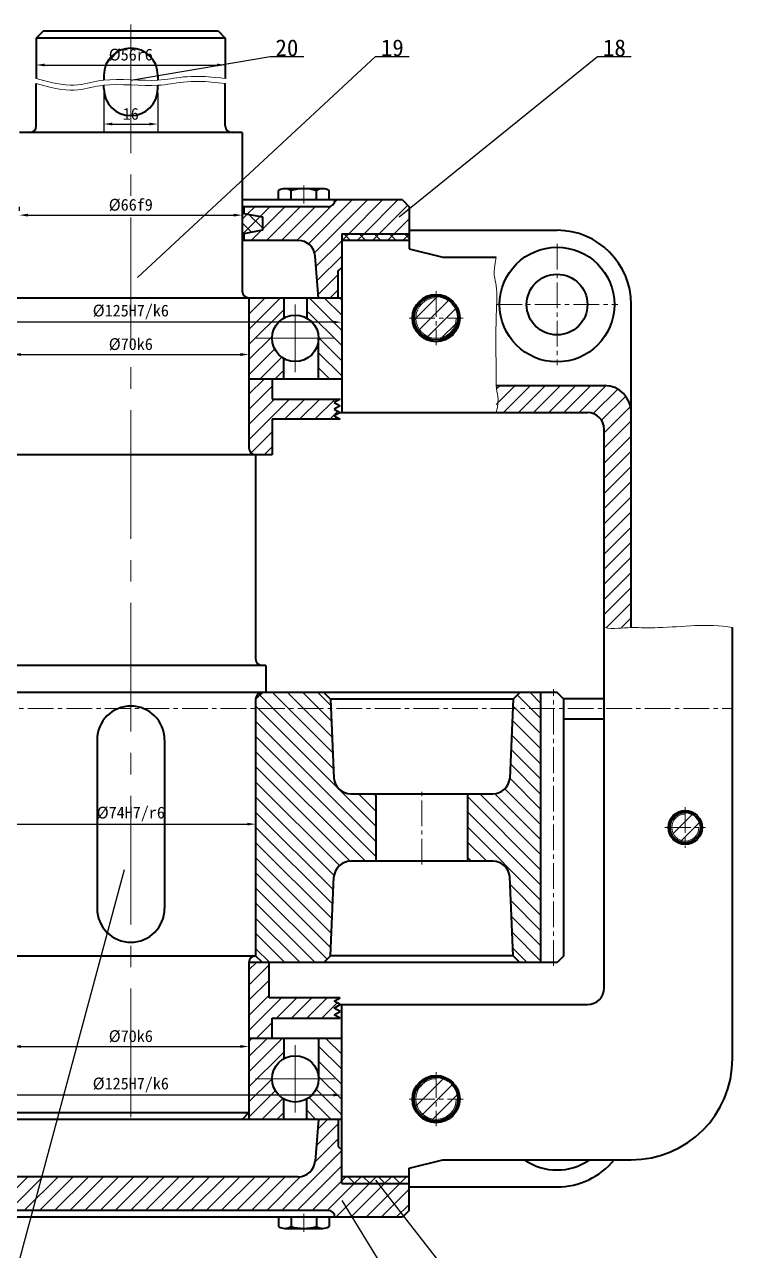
# Model space of a CAD drawing. Header units: millimetres. Extents: x -20 to 821, y -20 to 574.
# Drawn here: x 304.8 to 409.7, y 76.4 to 258.1 of the extents above; entities that cross this region are included whole.
import ezdxf
from ezdxf.enums import TextEntityAlignment as Align

# ---------------------------------------------------------------- set-up
doc = ezdxf.new("R2010")
doc.units = ezdxf.units.MM
doc.linetypes.add('CENTER2', pattern=[28.575000000000003, 19.05, -3.175, 3.175, -3.175])
for name, color, linetype, lineweight in [('中心线', 1, 'CENTER2', 20), ('剖面线', 4, 'Continuous', 20), ('尺寸', 3, 'Continuous', 20), ('文字', 7, 'Continuous', 20), ('标注', 7, 'Continuous', 20), ('粗实线', 7, 'Continuous', 40), ('细实线', 7, 'Continuous', 20)]:
    doc.layers.add(name, color=color, linetype=linetype, lineweight=lineweight)
doc.styles.add('SongTi', font='', dxfattribs={"height": 2.5})
doc.styles.get('SongTi').set_extended_font_data('SimSun', bold=True)
doc.dimstyles.new('ISO-25', dxfattribs={"dimtxt": 2.5, "dimasz": 2.5, "dimexe": 1.25, "dimexo": 0.625, "dimtad": 1, "dimdsep": 46, "dimtxsty": 'Standard', "dimcen": 2.5, "dimadec": 0, "dimazin": 0, "dimtfac": 1, "dimtmove": 0, "dimatfit": 3, "dimfxl": 1, "dimarcsym": 0})
pattern_1 = [(135, (0, 0), (-1.122532015133644, -1.122532015133644), [])]
pattern_2 = [(45, (0, 0), (-1.122532015133644, 1.122532015133644), []), (135, (0, 0), (-1.122532015133644, -1.122532015133644), [])]
pattern_3 = [(45, (0, 0), (-1.122532015133644, 1.122532015133644), [])]

# ---------------------------------------------------------------- blocks, each defined once
blk = doc.blocks.new('*D6')
at = {"layer": 'Defpoints', "color": 0, "linetype": 'Continuous'}
for p in [(306.53, 256.122), (334.53, 256.122), (334.53, 252.122)]:
    blk.add_point(p, dxfattribs=at)
at = {"layer": '尺寸', "color": 0, "linetype": 'Continuous', "lineweight": -2}
for p, q in [((306.53, 255.497), (306.53, 250.872)), ((334.53, 255.497), (334.53, 250.872)), ((307.78, 252.122), (333.28, 252.122))]:
    blk.add_line(p, q, dxfattribs=at)
at = {"layer": '尺寸', "color": 0, "linetype": 'Continuous'}
for points in [[(307.78, 252.3303333333334), (307.78, 251.9136666666667), (306.53, 252.122)], [(333.28, 252.3303333333334), (333.28, 251.9136666666667), (334.53, 252.122)]]:
    blk.add_solid(points, dxfattribs=at)
at = {"layer": '尺寸', "color": 0, "linetype": 'Continuous', "lineweight": 20, "insert": (320.53, 253.622), "char_height": 1.75, "attachment_point": 5}
blk.add_mtext('\\A3;%%C56r6', dxfattribs=at)
blk = doc.blocks.new('*D7')
at = {"layer": 'Defpoints', "color": 0, "linetype": 'Continuous'}
for p in [(316.53, 248.622), (324.53, 248.622), (324.53, 243.372)]:
    blk.add_point(p, dxfattribs=at)
at = {"layer": '尺寸', "color": 0, "linetype": 'Continuous', "lineweight": -2}
for p, q in [((316.53, 247.997), (316.53, 242.122)), ((324.53, 247.997), (324.53, 242.122)), ((317.78, 243.372), (323.28, 243.372))]:
    blk.add_line(p, q, dxfattribs=at)
at = {"layer": '尺寸', "color": 0, "linetype": 'Continuous'}
for points in [[(317.78, 243.5803333333334), (317.78, 243.1636666666667), (316.53, 243.372)], [(323.28, 243.5803333333334), (323.28, 243.1636666666667), (324.53, 243.372)]]:
    blk.add_solid(points, dxfattribs=at)
at = {"layer": '尺寸', "color": 0, "linetype": 'Continuous', "lineweight": 20, "insert": (320.53, 244.872), "char_height": 1.75, "attachment_point": 5}
blk.add_mtext('\\A3;16', dxfattribs=at)
blk = doc.blocks.new('*D8')
at = {"layer": 'Defpoints', "color": 0, "linetype": 'Continuous'}
for p in [(304.03, 229.872), (337.03, 229.872), (337.03, 229.872)]:
    blk.add_point(p, dxfattribs=at)
at = {"layer": '尺寸', "color": 0, "linetype": 'Continuous', "lineweight": -2}
for p, q in [((304.03, 230.497), (304.03, 231.122)), ((337.03, 230.497), (337.03, 231.122)), ((305.28, 229.872), (335.78, 229.872))]:
    blk.add_line(p, q, dxfattribs=at)
at = {"layer": '尺寸', "color": 0, "linetype": 'Continuous'}
for points in [[(305.28, 230.0803333333334), (305.28, 229.6636666666667), (304.03, 229.872)], [(335.78, 230.0803333333334), (335.78, 229.6636666666667), (337.03, 229.872)]]:
    blk.add_solid(points, dxfattribs=at)
at = {"layer": '尺寸', "color": 0, "linetype": 'Continuous', "lineweight": 20, "insert": (320.53, 231.372), "char_height": 1.75, "attachment_point": 5}
blk.add_mtext('\\A3;%%C66f9', dxfattribs=at)
blk = doc.blocks.new('*D9')
at = {"layer": 'Defpoints', "color": 0, "linetype": 'Continuous'}
for p in [(289.28, 214.022), (289.28, 214.022), (351.78, 214.022)]:
    blk.add_point(p, dxfattribs=at)
at = {"layer": '尺寸', "color": 0, "linetype": 'Continuous', "lineweight": -2}
for p, q in [((289.28, 214.647), (289.28, 215.272)), ((351.78, 214.647), (351.78, 215.272)), ((350.53, 214.022), (290.53, 214.022))]:
    blk.add_line(p, q, dxfattribs=at)
at = {"layer": '尺寸', "color": 0, "linetype": 'Continuous'}
for points in [[(290.53, 214.2303333333333), (290.53, 213.8136666666666), (289.28, 214.022)], [(350.53, 214.2303333333333), (350.53, 213.8136666666666), (351.78, 214.022)]]:
    blk.add_solid(points, dxfattribs=at)
at = {"layer": '尺寸', "color": 0, "linetype": 'Continuous', "lineweight": 20, "insert": (320.53, 215.522), "char_height": 1.75, "attachment_point": 5}
blk.add_mtext('\\A3;%%C125H7/k6', dxfattribs=at)
blk = doc.blocks.new('*D10')
at = {"layer": 'Defpoints', "color": 0, "linetype": 'Continuous'}
for p in [(303.03, 209.222), (338.03, 209.222), (338.03, 209.222)]:
    blk.add_point(p, dxfattribs=at)
at = {"layer": '尺寸', "color": 0, "linetype": 'Continuous', "lineweight": -2}
for p, q in [((303.03, 209.847), (303.03, 210.472)), ((304.28, 209.222), (336.78, 209.222)), ((338.03, 209.847), (338.03, 210.472))]:
    blk.add_line(p, q, dxfattribs=at)
at = {"layer": '尺寸', "color": 0, "linetype": 'Continuous'}
for points in [[(304.28, 209.4303333333334), (304.28, 209.0136666666667), (303.03, 209.222)], [(336.78, 209.4303333333334), (336.78, 209.0136666666667), (338.03, 209.222)]]:
    blk.add_solid(points, dxfattribs=at)
at = {"layer": '尺寸', "color": 0, "linetype": 'Continuous', "lineweight": 20, "insert": (320.53, 210.722), "char_height": 1.75, "attachment_point": 5}
blk.add_mtext('\\A3;%%C70k6', dxfattribs=at)
blk = doc.blocks.new('*D11')
at = {"layer": 'Defpoints', "color": 0, "linetype": 'Continuous'}
for p in [(302.03, 139.622), (339.0299999999999, 139.622), (339.0299999999999, 139.622)]:
    blk.add_point(p, dxfattribs=at)
at = {"layer": '尺寸', "color": 0, "linetype": 'Continuous', "lineweight": -2}
for p, q in [((302.03, 140.247), (302.03, 140.872)), ((339.0299999999999, 140.247), (339.0299999999999, 140.872)), ((303.28, 139.622), (337.7799999999999, 139.622))]:
    blk.add_line(p, q, dxfattribs=at)
at = {"layer": '尺寸', "color": 0, "linetype": 'Continuous'}
for points in [[(303.28, 139.8303333333334), (303.28, 139.4136666666667), (302.03, 139.622)], [(337.7799999999999, 139.8303333333334), (337.7799999999999, 139.4136666666667), (339.0299999999999, 139.622)]]:
    blk.add_solid(points, dxfattribs=at)
at = {"layer": '尺寸', "color": 0, "linetype": 'Continuous', "lineweight": 20, "insert": (320.53, 141.122), "char_height": 1.75, "attachment_point": 5}
blk.add_mtext('\\A3;%%C74H7/r6', dxfattribs=at)
blk = doc.blocks.new('*D12')
at = {"layer": 'Defpoints', "color": 0, "linetype": 'Continuous'}
for p in [(289.2799999999999, 99.47200000000004), (289.2799999999999, 99.47200000000004), (351.7799999999999, 99.47200000000004)]:
    blk.add_point(p, dxfattribs=at)
at = {"layer": '尺寸', "color": 0, "linetype": 'Continuous', "lineweight": -2}
for p, q in [((289.2799999999999, 100.097), (289.2799999999999, 100.722)), ((351.7799999999999, 100.097), (351.7799999999999, 100.722)), ((350.5299999999999, 99.47200000000004), (290.5299999999999, 99.47200000000004))]:
    blk.add_line(p, q, dxfattribs=at)
at = {"layer": '尺寸', "color": 0, "linetype": 'Continuous'}
for points in [[(290.5299999999999, 99.68033333333337), (290.5299999999999, 99.26366666666671), (289.2799999999999, 99.47200000000004)], [(350.5299999999999, 99.68033333333337), (350.5299999999999, 99.26366666666671), (351.7799999999999, 99.47200000000004)]]:
    blk.add_solid(points, dxfattribs=at)
at = {"layer": '尺寸', "color": 0, "linetype": 'Continuous', "lineweight": 20, "insert": (320.5299999999999, 100.972), "char_height": 1.75, "attachment_point": 5}
blk.add_mtext('\\A3;%%C125H7/k6', dxfattribs=at)
blk = doc.blocks.new('*D13')
at = {"layer": 'Defpoints', "color": 0, "linetype": 'Continuous'}
for p in [(303.0299999999999, 106.672), (338.0299999999999, 106.672), (338.0299999999999, 106.672)]:
    blk.add_point(p, dxfattribs=at)
at = {"layer": '尺寸', "color": 0, "linetype": 'Continuous', "lineweight": -2}
for p, q in [((303.0299999999999, 107.297), (303.0299999999999, 107.922)), ((338.0299999999999, 107.297), (338.0299999999999, 107.922)), ((304.2799999999999, 106.672), (336.7799999999999, 106.672))]:
    blk.add_line(p, q, dxfattribs=at)
at = {"layer": '尺寸', "color": 0, "linetype": 'Continuous'}
for points in [[(304.2799999999999, 106.8803333333334), (304.2799999999999, 106.4636666666667), (303.0299999999999, 106.672)], [(336.7799999999999, 106.8803333333334), (336.7799999999999, 106.4636666666667), (338.0299999999999, 106.672)]]:
    blk.add_solid(points, dxfattribs=at)
at = {"layer": '尺寸', "color": 0, "linetype": 'Continuous', "lineweight": 20, "insert": (320.5299999999999, 108.172), "char_height": 1.75, "attachment_point": 5}
blk.add_mtext('\\A3;%%C70k6', dxfattribs=at)

msp = doc.modelspace()

# ---------------------------------------------------------------- hatches: boundary and pattern name
at = {"layer": '剖面线', "linetype": 'Continuous', "lineweight": 20}
h = msp.add_hatch(dxfattribs=at)
h.set_pattern_fill('ANSI31', color=4, scale=0.5, style=0)
h.set_pattern_definition(pattern_3)
edge = h.paths.add_edge_path()
edge.add_line((350.78, 232.122), (360.78, 232.122))
edge.add_line((360.78, 232.122), (361.78, 231.122))
edge.add_line((361.78, 231.122), (361.78, 227.122))
edge.add_line((361.78, 227.122), (351.78, 227.122))
edge.add_line((351.78, 227.122), (351.78, 226.122))
edge.add_line((351.78, 226.122), (351.78, 222.122))
edge.add_line((351.78, 222.122), (351.28, 221.622))
edge.add_line((351.28, 221.622), (351.28, 217.622))
edge.add_line((351.28, 217.622), (348.3425, 217.622))
edge.add_line((348.3425, 217.622), (347.8364101256495, 223.7963911843603))
edge.add_arc((345.3425, 223.622), 2.5, 4, 90)
edge.add_line((345.3425, 226.122), (337.28, 226.122))
edge.add_line((337.28, 226.122), (337.28, 227.122))
edge.add_line((337.28, 227.122), (340.03, 227.622))
edge.add_line((340.03, 227.622), (340.03, 229.622))
edge.add_line((340.03, 229.622), (337.28, 230.122))
edge.add_line((337.28, 230.122), (337.28, 231.122))
edge.add_line((337.28, 231.122), (349.78, 231.122))
edge.add_arc((349.78, 232.122), 1, 270, 360)
h = msp.add_hatch(dxfattribs=at)
h.set_pattern_fill('ANSI37', color=4, scale=0.5, style=0)
h.set_pattern_definition(pattern_2)
h.paths.add_polyline_path([(337.28, 230.122), (337.03, 230.122), (337.03, 227.122), (337.28, 227.122), (340.03, 227.622), (340.03, 229.622)])
h = msp.add_hatch(dxfattribs=at)
h.set_pattern_fill('ANSI37', color=4, scale=0.5, style=0)
h.set_pattern_definition(pattern_2)
h.paths.add_polyline_path([(361.78, 226.122), (351.78, 226.122), (351.78, 227.122), (361.78, 227.122)])
h = msp.add_hatch(dxfattribs=at)
h.set_pattern_fill('ANSI31', color=4, scale=0.5, angle=-2.544443745170813e-14, style=0)
h.set_pattern_definition([(44.99999999999999, (-21.12500000000014, -69.87499999999989), (-1.122532015133644, 1.122532015133645), [])])
edge = h.paths.add_edge_path()
edge.add_line((338.03, 205.622), (343.18625, 205.622))
edge.add_line((343.18625, 205.622), (343.18625, 208.645037674491))
edge.add_arc((344.905, 211.622), 3.4375, 120, 240, ccw=False)
edge.add_line((343.18625, 214.598962325509), (343.18625, 217.622))
edge.add_line((343.18625, 217.622), (338.03, 217.622))
edge.add_line((338.03, 217.622), (338.03, 205.622))
h = msp.add_hatch(dxfattribs=at)
h.set_pattern_fill('ANSI31', color=4, scale=0.5, angle=89.99999999999999, style=0)
h.set_pattern_definition([(135, (-21.12500000000014, -69.87499999999989), (-1.122532015133645, -1.122532015133644), [])])
edge = h.paths.add_edge_path()
edge.add_line((348.3425, 205.622), (351.78, 205.622))
edge.add_line((351.78, 205.622), (351.78, 217.622))
edge.add_line((351.78, 217.622), (346.62375, 217.622))
edge.add_line((346.62375, 217.622), (346.62375, 214.598962325509))
edge.add_arc((344.905, 211.622), 3.4375, 0, 59.999999999999886, ccw=False)
edge.add_line((348.3425, 211.622), (348.3425, 205.622))
h = msp.add_hatch(dxfattribs=at)
h.set_pattern_fill('ANSI31', color=4, scale=0.5, style=0)
h.set_pattern_definition(pattern_3)
edge = h.paths.add_edge_path()
edge.add_arc((365.765812747828, 214.622), 3.25, 0, 360)
h = msp.add_hatch(dxfattribs=at)
h.set_pattern_fill('ANSI31', color=4, scale=0.5, style=0)
h.set_pattern_definition(pattern_3)
h.paths.add_polyline_path([(338.03, 205.622), (341.4675, 205.622), (341.4675, 202.622), (351.53, 202.622), (350.6639745962156, 202.122), (351.53, 201.622), (350.6639745962156, 201.122), (351.53, 200.622), (350.6639745962156, 200.122), (351.53, 199.622), (341.4675, 199.622), (341.4675, 194.372), (338.03, 194.372)])
h = msp.add_hatch(dxfattribs=at)
h.set_pattern_fill('ANSI31', color=4, scale=0.5, style=0)
h.set_pattern_definition(pattern_3)
edge = h.paths.add_edge_path()
edge.add_line((374.6899999999999, 200.622), (374.6899999999999, 204.622))
edge.add_line((374.6899999999999, 204.622), (390.6899999999999, 204.622))
edge.add_arc((390.6899999999999, 200.622), 4, 0, 90, ccw=False)
edge.add_line((394.6899999999999, 200.622), (394.6899999999999, 168.747))
edge.add_line((394.6899999999999, 168.747), (390.6899999999999, 168.747))
edge.add_line((390.6899999999999, 168.747), (390.6899999999999, 198.122))
edge.add_arc((388.1899999999999, 198.122), 2.5, 0, 90)
edge.add_line((388.1899999999999, 200.622), (374.6899999999999, 200.622))
h = msp.add_hatch(dxfattribs=at)
h.set_pattern_fill('ANSI31', color=4, scale=0.5, angle=90, style=0)
h.set_pattern_definition(pattern_1)
edge = h.paths.add_edge_path()
edge.add_line((356.895, 134.122), (356.895, 144.122))
edge.add_line((356.895, 144.122), (353.13, 144.122))
edge.add_arc((353.13, 146.622), 2.5, 184, 270, ccw=False)
edge.add_line((350.6360898743504, 146.4476088156397), (350.13, 158.122))
edge.add_line((350.13, 158.122), (349.13, 159.122))
edge.add_line((349.13, 159.122), (340.03, 159.122))
edge.add_line((340.03, 159.122), (339.03, 158.122))
edge.add_line((339.03, 158.122), (339.03, 120.122))
edge.add_line((339.03, 120.122), (340.03, 119.122))
edge.add_line((340.03, 119.122), (349.13, 119.122))
edge.add_line((349.13, 119.122), (350.13, 120.122))
edge.add_line((350.13, 120.122), (350.6360898743504, 131.7963911843603))
edge.add_arc((353.13, 131.622), 2.5, 90, 176, ccw=False)
edge.add_line((353.13, 134.122), (356.895, 134.122))
h = msp.add_hatch(dxfattribs=at)
h.set_pattern_fill('ANSI31', color=4, scale=0.5, angle=90, style=0)
h.set_pattern_definition(pattern_1)
edge = h.paths.add_edge_path()
edge.add_line((381.31525, 119.122), (381.31525, 159.122))
edge.add_line((381.31525, 159.122), (378.1899999999999, 159.122))
edge.add_line((378.1899999999999, 159.122), (377.1899999999999, 158.122))
edge.add_line((377.1899999999999, 158.122), (376.6839101256495, 146.4476088156397))
edge.add_arc((374.1899999999999, 146.622), 2.5, 270, 356, ccw=False)
edge.add_line((374.1899999999999, 144.122), (370.425, 144.122))
edge.add_line((370.425, 144.122), (370.425, 134.122))
edge.add_line((370.425, 134.122), (374.1899999999999, 134.122))
edge.add_arc((374.1899999999999, 131.622), 2.5, 4, 90, ccw=False)
edge.add_line((376.6839101256495, 131.7963911843603), (377.1899999999999, 120.122))
edge.add_line((377.1899999999999, 120.122), (378.1899999999999, 119.122))
edge.add_line((378.1899999999999, 119.122), (381.31525, 119.122))
h = msp.add_hatch(dxfattribs=at)
h.set_pattern_fill('ANSI31', color=4, scale=0.5, style=0)
h.set_pattern_definition(pattern_3)
edge = h.paths.add_edge_path()
edge.add_arc((402.6899999999999, 139.122), 2.25, 0, 360)
h = msp.add_hatch(dxfattribs=at)
h.set_pattern_fill('ANSI31', color=4, scale=0.5, style=0)
h.set_pattern_definition(pattern_3)
h.paths.add_polyline_path([(338.03, 107.872), (341.4675, 107.872), (341.4675, 110.872), (351.53, 110.872), (350.6639745962156, 111.372), (351.53, 111.872), (350.6639745962156, 112.372), (351.53, 112.872), (350.6639745962156, 113.372), (351.53, 113.872), (341.03, 113.872), (341.03, 119.122), (338.03, 119.122)])
h = msp.add_hatch(dxfattribs=at)
h.set_pattern_fill('ANSI31', color=4, scale=0.5, angle=-2.544443745170813e-14, style=0)
h.set_pattern_definition([(44.99999999999999, (-130.8750000000002, -179.6249999999998), (-1.122532015133644, 1.122532015133645), [])])
edge = h.paths.add_edge_path()
edge.add_line((338.0299999999999, 95.87200000000007), (343.1862499999999, 95.87200000000007))
edge.add_line((343.1862499999999, 95.87200000000007), (343.1862499999999, 98.89503767449105))
edge.add_arc((344.9049999999999, 101.8720000000001), 3.4375, 120, 240, ccw=False)
edge.add_line((343.1862499999999, 104.8489623255091), (343.1862499999999, 107.8720000000001))
edge.add_line((343.1862499999999, 107.8720000000001), (338.0299999999999, 107.8720000000001))
edge.add_line((338.0299999999999, 107.8720000000001), (338.0299999999999, 95.87200000000007))
h = msp.add_hatch(dxfattribs=at)
h.set_pattern_fill('ANSI31', color=4, scale=0.5, angle=89.99999999999999, style=0)
h.set_pattern_definition([(135, (-130.8750000000002, -179.6249999999998), (-1.122532015133645, -1.122532015133644), [])])
edge = h.paths.add_edge_path()
edge.add_line((346.6237499999999, 95.87200000000007), (351.7799999999999, 95.87200000000007))
edge.add_line((351.7799999999999, 95.87200000000007), (351.7799999999999, 107.8720000000001))
edge.add_line((351.7799999999999, 107.8720000000001), (348.3424999999999, 107.8720000000001))
edge.add_line((348.3424999999999, 107.8720000000001), (348.3424999999999, 101.8720000000001))
edge.add_arc((344.9049999999999, 101.8720000000001), 3.4375, -59.999999999999886, 0, ccw=False)
edge.add_line((346.6237499999999, 98.89503767449105), (346.6237499999999, 95.87200000000007))
h = msp.add_hatch(dxfattribs=at)
h.set_pattern_fill('ANSI31', color=4, scale=0.5, style=0)
h.set_pattern_definition(pattern_3)
edge = h.paths.add_edge_path()
edge.add_arc((365.765812747828, 98.87200000000001), 3.25, 0, 360)
h = msp.add_hatch(dxfattribs=at)
h.set_pattern_fill('ANSI31', color=4, scale=0.5, angle=180, style=0)
h.set_pattern_definition([(225, (641.06, 162.744), (1.122532015133644, -1.122532015133644), [])])
edge = h.paths.add_edge_path()
edge.add_line((360.78, 81.37199999999999), (350.78, 81.37199999999999))
edge.add_arc((349.78, 81.372), 1, 360, 450)
edge.add_line((349.78, 82.372), (291.28, 82.37200000000001))
edge.add_arc((291.28, 81.372), 1, 450, 540)
edge.add_line((290.28, 81.372), (280.28, 81.372))
edge.add_line((280.28, 81.372), (279.28, 82.372))
edge.add_line((279.28, 82.372), (279.28, 86.372))
edge.add_line((279.28, 86.372), (289.28, 86.372))
edge.add_line((289.28, 86.372), (289.28, 87.372))
edge.add_line((289.28, 87.372), (289.28, 91.372))
edge.add_line((289.28, 91.372), (289.78, 91.872))
edge.add_line((289.78, 91.872), (289.78, 95.872))
edge.add_line((289.78, 95.872), (292.7175, 95.872))
edge.add_line((292.7175, 95.872), (293.2235898743504, 89.69760881563968))
edge.add_arc((295.7175, 89.872), 2.5, 184, 270)
edge.add_line((295.7175, 87.372), (345.3425, 87.372))
edge.add_arc((345.3425, 89.872), 2.5, 270, 356)
edge.add_line((347.8364101256495, 89.69760881563968), (348.3425, 95.872))
edge.add_line((348.3425, 95.872), (351.28, 95.872))
edge.add_line((351.28, 95.87199999999999), (351.28, 91.87199999999999))
edge.add_line((351.28, 91.87199999999999), (351.78, 91.37199999999999))
edge.add_line((351.78, 91.37199999999999), (351.78, 87.37199999999999))
edge.add_line((351.78, 87.37199999999999), (351.78, 86.37199999999999))
edge.add_line((351.78, 86.37199999999999), (361.78, 86.37199999999999))
edge.add_line((361.78, 86.37199999999999), (361.78, 82.37199999999999))
edge.add_line((361.78, 82.37199999999999), (360.78, 81.37199999999999))
h = msp.add_hatch(dxfattribs=at)
h.set_pattern_fill('ANSI37', color=4, scale=0.5, angle=180, style=0)
h.set_pattern_definition([(225, (641.06, 162.744), (1.122532015133644, -1.122532015133644), []), (315, (641.06, 162.744), (1.122532015133644, 1.122532015133644), [])])
h.paths.add_polyline_path([(361.78, 87.37199999999999), (351.78, 87.37199999999999), (351.78, 86.37199999999999), (361.78, 86.37199999999999)])

# ---------------------------------------------------------------- linework, layer by layer
at = {"layer": '中心线', "color": 1, "linetype": 'CENTER2', "lineweight": 20}
for p, q in [((320.53, 258.122), (320.5299999999999, 94.87200000000001)), ((344.905, 216.622), (344.905, 206.622)), ((350.78, 211.622), (339.03, 211.622)), ((344.9049999999999, 106.8720000000001), (344.9049999999999, 96.87200000000007)), ((350.7799999999999, 101.8720000000001), (339.0299999999999, 101.8720000000001))]:
    msp.add_line(p, q, dxfattribs=at)
at = {"layer": '中心线', "color": 1, "linetype": 'CENTER2', "lineweight": 20, "ltscale": 0.2}
for p, q in [((346.1626208180123, 231.622), (346.1626208180123, 234.272)), ((383.6899999999999, 225.622), (383.6899999999999, 207.622)), ((365.765812747828, 218.622), (365.765812747828, 210.622)), ((374.6899999999999, 216.622), (392.6899999999999, 216.622)), ((361.765812747828, 214.622), (369.765812747828, 214.622)), ((383.19025, 118.622), (383.19025, 159.622)), ((99.52999999999997, 156.747), (409.6899999999999, 156.747)), ((363.66, 133.622), (363.66, 144.622)), ((402.6899999999999, 142.122), (402.6899999999999, 136.122)), ((399.6899999999999, 139.122), (405.6899999999999, 139.122)), ((365.765812747828, 102.872), (365.765812747828, 94.87200000000001)), ((361.765812747828, 98.87200000000001), (369.765812747828, 98.87200000000001)), ((346.1626208180123, 81.872), (346.1626208180123, 79.222))]:
    msp.add_line(p, q, dxfattribs=at)
at = {"layer": '粗实线', "color": 7, "linetype": 'Continuous', "lineweight": 40}
for p, q in [((307.53, 257.122), (306.53, 256.122)), ((333.53, 257.122), (307.53, 257.122)), ((333.53, 257.122), (334.53, 256.122)), ((334.53, 256.122), (306.53, 256.122)), ((306.53, 256.122), (306.53, 250.122)), ((334.53, 256.122), (334.53, 250.122)), ((306.53, 243.122), (306.53, 249.372)), ((316.53, 250.622), (316.53, 249.872)), ((316.53, 248.622), (316.53, 249.122)), ((324.53, 250.622), (324.53, 249.872)), ((324.53, 248.622), (324.53, 249.122)), ((334.53, 243.122), (334.53, 249.372)), ((337.03, 242.122), (304.03, 242.122)), ((337.03, 242.122), (337.03, 218.622)), ((342.4098440682798, 232.122), (342.4098440682798, 233.507)), ((348.9772033803118, 233.772), (343.3480382557129, 233.772)), ((344.286232443146, 232.122), (344.286232443146, 233.507)), ((348.0390091928786, 232.122), (348.0390091928786, 233.507)), ((349.9153975677449, 232.122), (349.9153975677449, 233.507)), ((360.7799999999999, 232.122), (337.0299999999999, 232.122)), ((349.78, 231.122), (337.03, 231.122)), ((337.28, 231.122), (337.28, 230.122)), ((360.78, 232.122), (361.78, 231.122)), ((361.78, 231.122), (361.78, 224.8686400142159)), ((337.28, 230.122), (337.03, 230.122)), ((337.28, 230.122), (340.03, 229.622)), ((340.03, 229.622), (340.03, 227.622)), ((337.28, 227.122), (337.03, 227.122)), ((340.03, 227.622), (337.28, 227.122)), ((337.28, 227.122), (337.28, 226.122)), ((351.78, 227.122), (361.78, 227.122)), ((351.78, 227.122), (351.78, 200.622)), ((361.78, 227.622), (383.6899999999999, 227.622)), ((345.3425, 226.122), (337.03, 226.122)), ((361.78, 226.122), (351.78, 226.122)), ((348.3425, 217.622), (347.8364101256495, 223.7963911843603)), ((361.78, 224.8686400142159), (366.78, 223.622)), ((366.78, 223.622), (374.6899999999999, 223.622)), ((351.28, 221.622), (351.78, 222.122)), ((351.28, 217.622), (351.28, 221.622)), ((289.28, 217.622), (351.78, 217.622)), ((338.03, 217.622), (338.03, 195.372)), ((343.18625, 217.622), (343.18625, 214.598962325509)), ((346.62375, 217.622), (346.62375, 214.598962325509)), ((394.6899999999999, 168.747), (394.6899999999999, 216.622)), ((348.3425, 205.622), (348.3425, 211.622)), ((343.18625, 205.622), (343.18625, 208.645037674491)), ((338.03, 205.622), (351.78, 205.622)), ((341.4675, 205.622), (341.4675, 202.622)), ((374.6899999999999, 204.622), (390.6899999999999, 204.622)), ((341.4675, 202.622), (351.53, 202.622)), ((351.53, 202.622), (350.6639745962156, 202.122)), ((350.6639745962156, 202.122), (351.53, 201.622)), ((351.53, 201.622), (350.6639745962156, 201.122)), ((350.6639745962156, 201.122), (351.53, 200.622)), ((351.53, 200.622), (350.6639745962156, 200.122)), ((350.6639745962156, 200.122), (351.53, 199.622)), ((351.53, 200.622), (388.1899999999999, 200.622)), ((351.53, 199.622), (341.4675, 199.622)), ((341.4675, 199.622), (341.4675, 194.372)), ((390.6899999999999, 115.372), (390.6899999999999, 198.122)), ((341.4675, 194.372), (299.5925, 194.372)), ((339.03, 194.372), (339.0299999999999, 164.122)), ((409.6899999999999, 104.872), (409.6899999999999, 168.747)), ((340.5299999999999, 163.122), (300.53, 163.122)), ((340.5299999999999, 163.122), (340.5299999999999, 159.122)), ((383.69025, 159.122), (259.74475, 159.122)), ((340.03, 159.122), (339.03, 158.122)), ((339.0299999999999, 158.122), (339.0299999999999, 120.122)), ((350.13, 158.122), (349.13, 159.122)), ((350.13, 158.122), (350.6360898743504, 146.4476088156397)), ((377.1899999999999, 158.122), (350.13, 158.122)), ((377.1899999999999, 158.122), (376.6839101256495, 146.4476088156397)), ((378.1899999999999, 159.122), (377.1899999999999, 158.122)), ((381.31525, 119.122), (381.31525, 159.122)), ((384.69025, 158.122), (383.69025, 159.122)), ((384.6899999999999, 158.247), (390.6899999999999, 158.247)), ((384.69025, 120.122), (384.69025, 158.122)), ((384.6899999999999, 155.247), (390.6899999999999, 155.247)), ((315.5299999999999, 152.122), (315.5299999999999, 127.122)), ((325.5299999999999, 152.122), (325.5299999999999, 127.122)), ((353.13, 144.122), (374.1899999999999, 144.122)), ((356.895, 134.122), (356.895, 144.122)), ((370.425, 144.122), (370.425, 134.122)), ((374.1899999999999, 134.122), (353.13, 134.122)), ((350.13, 120.122), (350.6360898743504, 131.7963911843603)), ((377.1899999999999, 120.122), (376.6839101256495, 131.7963911843603)), ((302.0299999999999, 120.122), (339.0299999999999, 120.122)), ((340.03, 119.122), (339.03, 120.122)), ((350.13, 120.122), (349.13, 119.122)), ((377.1899999999999, 120.122), (350.13, 120.122)), ((378.1899999999999, 119.122), (377.1899999999999, 120.122)), ((384.69025, 120.122), (383.69025, 119.122)), ((383.69025, 119.122), (338.03, 119.122)), ((338.0299999999999, 119.122), (338.0299999999999, 95.87200000000001)), ((341.03, 113.872), (341.03, 119.122)), ((351.53, 113.872), (341.03, 113.872)), ((350.6639745962156, 113.372), (351.53, 113.872)), ((351.53, 112.872), (350.6639745962156, 113.372)), ((350.6639745962156, 112.372), (351.53, 112.872)), ((351.53, 112.872), (388.1899999999999, 112.872)), ((351.78, 86.37200000000001), (351.78, 112.872)), ((341.4675, 107.872), (341.4675, 110.872)), ((341.4675, 110.872), (351.53, 110.872)), ((351.53, 111.872), (350.6639745962156, 112.372)), ((350.6639745962156, 111.372), (351.53, 111.872)), ((351.53, 110.872), (350.6639745962156, 111.372)), ((351.7799999999999, 107.8720000000001), (338.0299999999999, 107.8720000000001)), ((343.1862499999999, 107.8720000000001), (343.1862499999999, 104.8489623255091)), ((348.3424999999999, 107.8720000000001), (348.3424999999999, 101.8720000000001)), ((343.1862499999999, 95.87200000000007), (343.1862499999999, 98.89503767449105)), ((346.6237499999999, 95.87200000000007), (346.6237499999999, 98.89503767449105)), ((303.0299999999999, 96.87200000000001), (338.0299999999999, 96.87200000000001)), ((338.0299999999999, 96.87200000000001), (337.0299999999999, 95.87200000000001)), ((351.78, 95.87199999999999), (289.28, 95.872)), ((348.3425, 95.872), (347.8364101256495, 89.69760881563968)), ((351.28, 95.87199999999999), (351.28, 91.87199999999999)), ((351.28, 91.87199999999999), (351.78, 91.37199999999999)), ((361.78, 88.62535998578412), (366.78, 89.87200000000001)), ((366.78, 89.87200000000001), (394.6899999999999, 89.87200000000001)), ((345.3425, 87.372), (295.7175, 87.372)), ((361.78, 87.37199999999999), (351.78, 87.37199999999999)), ((361.78, 82.37200000000001), (361.78, 88.62535998578412)), ((351.78, 86.37199999999999), (361.78, 86.37199999999999)), ((361.78, 85.87200000000001), (383.6899999999999, 85.87200000000001)), ((349.78, 82.372), (291.28, 82.372)), ((361.78, 82.37199999999999), (360.78, 81.37199999999999)), ((360.78, 81.37199999999999), (280.28, 81.372)), ((342.4098440682798, 81.372), (342.4098440682798, 79.987)), ((344.286232443146, 81.372), (344.286232443146, 79.987)), ((348.0390091928786, 81.372), (348.0390091928786, 79.987)), ((349.9153975677449, 81.372), (349.9153975677449, 79.987)), ((343.3480382557129, 79.722), (348.9772033803118, 79.722))]:
    msp.add_line(p, q, dxfattribs=at)
for centre, radius in [((383.6899999999999, 216.622), 8.5), ((383.6899999999999, 216.622), 4.5), ((365.765812747828, 214.622), 3.5), ((365.765812747828, 214.622), 3.25), ((344.905, 211.622), 3.4375), ((402.6899999999999, 139.122), 2.5), ((402.6899999999999, 139.122), 2.25), ((344.9049999999999, 101.872), 3.4375), ((365.765812747828, 98.87200000000001), 3.5), ((365.765812747828, 98.87200000000001), 3.25)]:
    msp.add_circle(centre, radius, dxfattribs=at)
for centre, radius, start, end in [((320.53, 250.622), 4, 0, 180), ((320.53, 248.622), 4, 180, 0), ((305.53, 243.122), 1, 270, 0), ((335.53, 243.122), 1, 180, 270), ((343.3480382557129, 231.9787295597484), 1.793270440251572, 58.45453660746963, 121.5454633925304), ((346.1626208180123, 226.9964182389937), 6.775581761006291, 73.92270399359764, 106.0772960064024), ((348.9772033803118, 231.9787295597484), 1.793270440251572, 58.45453660746963, 121.5454633925304), ((349.78, 232.122), 1, 270, 0), ((383.6899999999999, 216.622), 11, 0, 90), ((345.3425, 223.622), 2.5, 4, 90), ((338.03, 218.622), 1, 180, 270), ((390.6899999999999, 200.622), 4, 0, 90), ((388.1899999999999, 198.122), 2.5, 0, 90), ((339.03, 195.372), 1, 180, 270), ((340.0299999999999, 164.122), 1, 180, 270), ((340.0299999999999, 158.122), 1, 90, 180), ((320.5299999999999, 152.122), 5, 0, 180), ((353.13, 146.622), 2.5, 184, 270), ((374.1899999999999, 146.622), 2.5, 270, 356), ((353.13, 131.622), 2.5, 90, 176), ((374.1899999999999, 131.622), 2.5, 4, 90), ((320.5299999999999, 127.122), 5, 180, 0), ((339.0299999999999, 119.122), 1, 90, 180), ((388.1899999999999, 115.372), 2.5, 270, 0), ((394.6899999999999, 104.872), 15, 270, 0), ((345.3425, 89.872), 2.5, 270, 356.0000000000002), ((383.6899999999999, 96.87200000000001), 8.5, 235.4396782200022, 304.5603217799978), ((383.6899999999999, 96.87200000000001), 11, 270, 320.4788036413578), ((349.78, 81.372), 1, 0, 90), ((343.3480382557129, 81.51527044025157), 1.793270440251572, 238.4545366074685, 301.5454633925315), ((346.1626208180123, 86.49758176100629), 6.775581761006291, 253.9227039935998, 286.0772960064002), ((348.9772033803118, 81.51527044025157), 1.793270440251572, 238.4545366074685, 301.5454633925315)]:
    msp.add_arc(centre, radius, start, end, dxfattribs=at)
at = {"layer": '细实线', "color": 7, "linetype": 'Continuous', "lineweight": 20}
for centre, radius in [((365.765812747828, 214.622), 3), ((402.6899999999999, 139.122), 2), ((365.765812747828, 98.87200000000001), 3)]:
    msp.add_arc(centre, radius, 90, 0, dxfattribs=at)
for points, start_tangent, end_tangent in [([(334.53, 250.122), (334.5299, 250.12199), (324.53, 249.872), (316.53, 249.872), (306.5300999999999, 250.12199), (306.53, 250.122)], (0.6376552169996381, -0.7703218965037569), (0.5960301214217256, -0.8029620752924781)), ([(334.53, 249.372), (334.5299, 249.37199), (324.53, 249.122), (316.53, 249.122), (306.5300999999999, 249.37199), (306.53, 249.372)], (0.6367895468396039, -0.7710376599335549), (0.5951510911566873, -0.8036138243553335)), ([(374.6899999999999, 223.622), (374.6899999999999, 223.6219), (374.6899999999999, 219.372), (374.6899999999999, 215.122), (374.6899999999999, 204.6221), (374.6899999999999, 204.622), (374.6899999999999, 204.6219), (374.6899999999999, 200.62201), (374.6899999999999, 200.622)], (0.8586957639278295, 0.5124856924953138), (0.8815825737230226, 0.472029835612)), ([(390.6899999999999, 168.747), (390.6900999999999, 168.747), (394.6899999999999, 168.747), (394.6900999999999, 168.747), (398.6899999999999, 168.747), (409.6899, 168.747), (409.6899999999999, 168.747)], (0.9180281808959296, 0.3965151435707223), (0.924637475333911, 0.3808484465087543))]:
    msp.add_spline(points, degree=3, dxfattribs=dict(at, start_tangent=start_tangent, end_tangent=end_tangent))

# ---------------------------------------------------------------- texts
at = {"layer": '文字', "color": 7, "style": 'SongTi'}
for s, p in [('20', (343.6626208180123, 254.672)), ('19', (359.28, 254.672)), ('18', (392.1899999999999, 254.672))]:
    msp.add_text(s, height=2.5, dxfattribs=at).set_placement(p, align=Align.MIDDLE_CENTER)

# ---------------------------------------------------------------- dimensions: what is measured, and where the dimension line sits
at = {"layer": '尺寸', "color": 3, "linetype": 'Continuous', "lineweight": 20}
for p1, p2, distance, text, picture, middle in [((306.53, 256.122), (334.53, 256.122), -4, '\\A3;%%C56r6', '*D6', (320.53, 253.622)), ((316.53, 248.622), (324.53, 248.622), -5.25, '\\A3;16', '*D7', (320.53, 244.872)), ((304.03, 229.872), (337.03, 229.872), 0, '\\A3;%%C66f9', '*D8', (320.53, 231.372)), ((351.78, 214.022), (289.28, 214.022), 0, '\\A3;%%C125H7/k6', '*D9', (320.53, 215.522)), ((303.03, 209.222), (338.03, 209.222), 0, '\\A3;%%C70k6', '*D10', (320.53, 210.722)), ((302.03, 139.622), (339.0299999999999, 139.622), 0, '\\A3;%%C74H7/r6', '*D11', (320.53, 141.122)), ((303.0299999999999, 106.672), (338.0299999999999, 106.672), 0, '\\A3;%%C70k6', '*D13', (320.5299999999999, 108.172)), ((351.7799999999999, 99.47200000000004), (289.2799999999999, 99.47200000000004), 0, '\\A3;%%C125H7/k6', '*D12', (320.5299999999999, 100.972))]:
    dim = msp.add_aligned_dim(p1=p1, p2=p2, distance=distance, text=text, dimstyle='ISO-25', override={"dimtxt": 1.75, "dimasz": 1.25, "dimdec": 0, "dimfrac": 2}, dxfattribs=at)
    dim.commit()
    dim.dimension.update_dxf_attribs({"geometry": picture, "text_midpoint": middle})

# ---------------------------------------------------------------- leaders
at = {"layer": '标注', "color": 7, "linetype": 'Continuous', "lineweight": 20, "has_arrowhead": 0}
for points in [[(320.53, 249.872), (341.1626208180123, 253.372), (346.1626208180123, 253.372)], [(321.53, 220.622), (356.78, 253.372), (361.78, 253.372)], [(360.28, 229.622), (389.6899999999999, 253.372), (394.6899999999999, 253.372)], [(319.53, 132.872), (302.03, 67.62200000000001), (297.03, 67.62200000000001)], [(356.78, 86.87200000000001), (371.78, 67.62200000000001), (376.78, 67.62200000000001)], [(351.78, 83.87200000000001), (361.78, 67.62200000000001), (366.78, 67.62200000000001)]]:
    msp.add_leader(points, dimstyle='ISO-25', override={"dimasz": 1.25}, dxfattribs=at)

doc.saveas('drawing.dxf')
